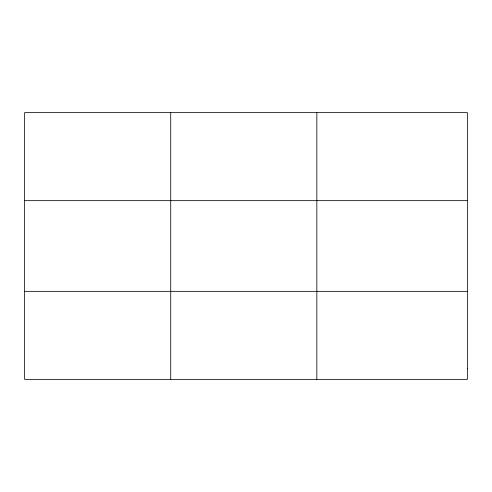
<?xml version="1.0" encoding="UTF-8"?>
<svg xmlns="http://www.w3.org/2000/svg" width="492" height="492" viewBox="0 0 492 492"><rect width="100%" height="100%" fill="white"/><g stroke="black" fill="none" stroke-linecap="round" stroke-linejoin="round"><path stroke-width="0.74" d="M170.724 112.637L170.724 379.363M316.848 112.637L316.848 379.363M24.6 200.656L467.4 200.656M24.6 291.344L467.4 291.344M467.4 368.36L467.4 379.363L24.6 379.363L24.6 112.637L467.4 112.637L467.4 368.36"/></g></svg>
